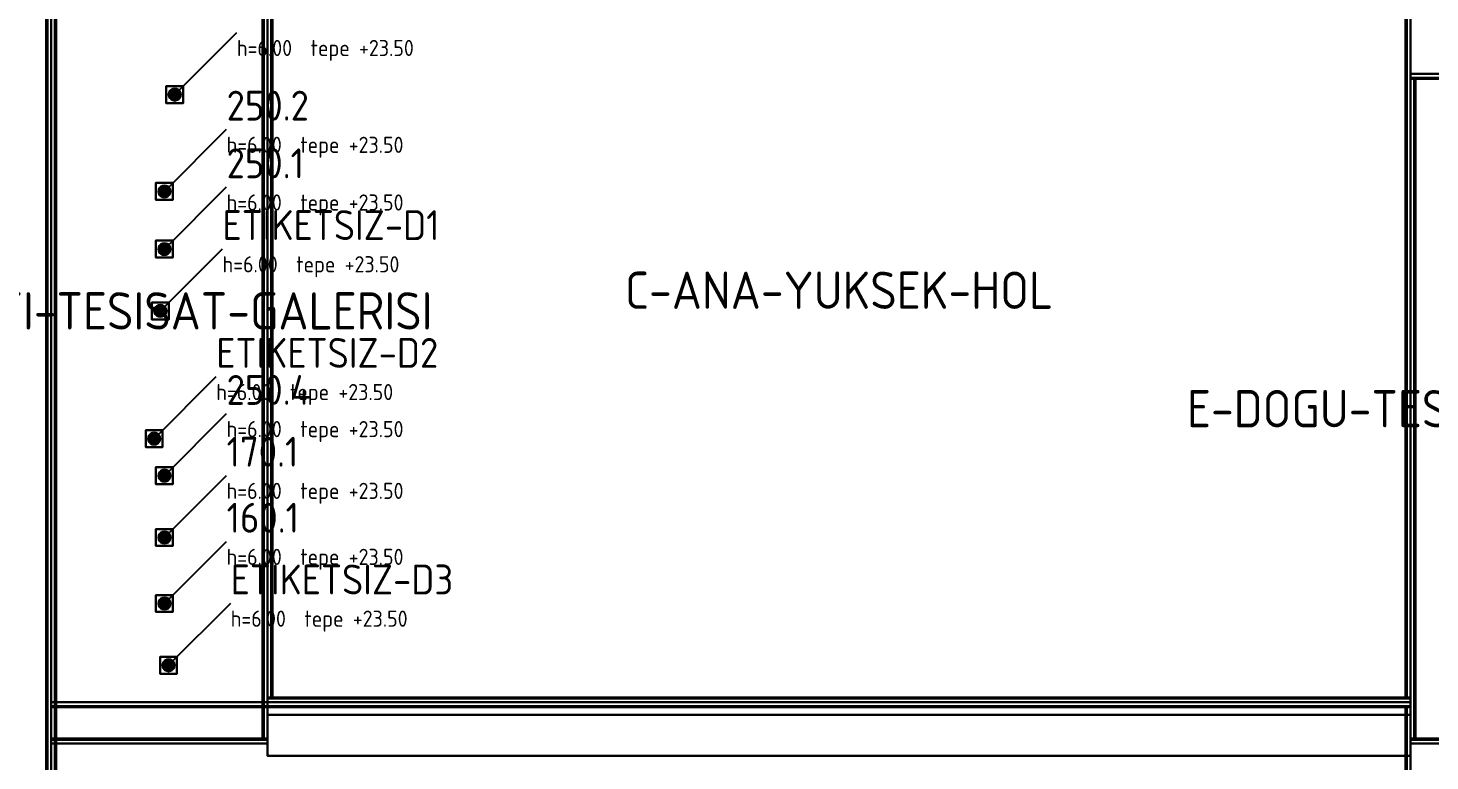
# Model space of a CAD drawing. Header units: metres. Extents: x 0 to 320, y 0 to 192.
# Drawn here: x 73.6 to 186.4, y 56.6 to 115.6 of the extents above; entities that cross this region are included whole.
import ezdxf
from ezdxf.enums import TextEntityAlignment as Align

# ---------------------------------------------------------------- set-up
doc = ezdxf.new("R2010")
doc.units = ezdxf.units.M
for name, color, linetype in [('00-SINIR', 8, 'Continuous'), ('05-CEPHE', 253, 'Continuous'), ('10-CATI-DOSEME', 254, 'Continuous'), ('11-PARAPET', 9, 'Continuous'), ('16-KOPRU-BORU-HATTI', 33, 'Continuous'), ('20-BACA-160', 6, 'Continuous'), ('20-BACA-170', 30, 'Continuous'), ('20-BACA-250', 130, 'Continuous'), ('20-BACA-ETIKETSIZ', 22, 'Continuous'), ('30-BACA-KODU', 7, 'Continuous'), ('31-KILAVUZ-CIZGI', 8, 'Continuous')]:
    doc.layers.add(name, color=color, linetype=linetype)
doc.styles.add('ANNOT', font='isocp.shx')

# ---------------------------------------------------------------- blocks, each defined once
blk = doc.blocks.new('BACA_160_D800_H6000')
at = {"layer": '20-BACA-160'}
mesh = blk.add_polyface(dxfattribs=at)
corners = [(-0.68, -0.68), (0.68, -0.68), (0.68, 0.68), (-0.68, 0.68), (-0.68, -0.68, 0.4), (0.68, -0.68, 0.4), (0.68, 0.68, 0.4), (-0.68, 0.68, 0.4), (0.4, 0, 0.4), (0.38, 0.12, 0.4), (0.38, 0.12, 5.55), (0.4, 0, 5.55), (0.32, 0.24, 0.4), (0.32, 0.24, 5.55), (0.24, 0.32, 0.4), (0.24, 0.32, 5.55), (0.12, 0.38, 0.4), (0.12, 0.38, 5.55), (0, 0.4, 0.4), (0, 0.4, 5.55), (-0.12, 0.38, 0.4), (-0.12, 0.38, 5.55), (-0.24, 0.32, 0.4), (-0.24, 0.32, 5.55), (-0.32, 0.24, 0.4), (-0.32, 0.24, 5.55), (-0.38, 0.12, 0.4), (-0.38, 0.12, 5.55), (-0.4, 0, 0.4), (-0.4, 0, 5.55), (-0.38, -0.12, 0.4), (-0.38, -0.12, 5.55), (-0.32, -0.24, 0.4), (-0.32, -0.24, 5.55), (-0.24, -0.32, 0.4), (-0.24, -0.32, 5.55), (-0.12, -0.38, 0.4), (-0.12, -0.38, 5.55), (0, -0.4, 0.4), (0, -0.4, 5.55), (0.12, -0.38, 0.4), (0.12, -0.38, 5.55), (0.24, -0.32, 0.4), (0.24, -0.32, 5.55), (0.32, -0.24, 0.4), (0.32, -0.24, 5.55), (0.38, -0.12, 0.4), (0.38, -0.12, 5.55), (0.49, 0, 3.13), (0.46, 0.15, 3.13), (0.46, 0.15, 3.27), (0.49, 0, 3.27), (0.39, 0.29, 3.13), (0.39, 0.29, 3.27), (0.29, 0.39, 3.13), (0.29, 0.39, 3.27), (0.15, 0.46, 3.13), (0.15, 0.46, 3.27), (0, 0.49, 3.13), (0, 0.49, 3.27), (-0.15, 0.46, 3.13), (-0.15, 0.46, 3.27), (-0.29, 0.39, 3.13), (-0.29, 0.39, 3.27), (-0.39, 0.29, 3.13), (-0.39, 0.29, 3.27), (-0.46, 0.15, 3.13), (-0.46, 0.15, 3.27), (-0.49, 0, 3.13), (-0.49, 0, 3.27), (-0.46, -0.15, 3.13), (-0.46, -0.15, 3.27), (-0.39, -0.29, 3.13), (-0.39, -0.29, 3.27), (-0.29, -0.39, 3.13), (-0.29, -0.39, 3.27), (-0.15, -0.46, 3.13), (-0.15, -0.46, 3.27), (0, -0.49, 3.13), (0, -0.49, 3.27), (0.15, -0.46, 3.13), (0.15, -0.46, 3.27), (0.29, -0.39, 3.13), (0.29, -0.39, 3.27), (0.39, -0.29, 3.13), (0.39, -0.29, 3.27), (0.46, -0.15, 3.13), (0.46, -0.15, 3.27), (0.33, 0.11, 5.85), (0.35, 0, 5.85), (0.28, 0.21, 5.85), (0.21, 0.28, 5.85), (0.11, 0.33, 5.85), (0, 0.35, 5.85), (-0.11, 0.33, 5.85), (-0.21, 0.28, 5.85), (-0.28, 0.21, 5.85), (-0.33, 0.11, 5.85), (-0.35, 0, 5.85), (-0.33, -0.11, 5.85), (-0.28, -0.21, 5.85), (-0.21, -0.28, 5.85), (-0.11, -0.33, 5.85), (0, -0.35, 5.85), (0.11, -0.33, 5.85), (0.21, -0.28, 5.85), (0.28, -0.21, 5.85), (0.33, -0.11, 5.85), (0.38, 0, 5.85), (0.36, 0.12, 5.85), (0.36, 0.12, 6), (0.38, 0, 6), (0.31, 0.22, 5.85), (0.31, 0.22, 6), (0.22, 0.31, 5.85), (0.22, 0.31, 6), (0.12, 0.36, 5.85), (0.12, 0.36, 6), (0, 0.38, 5.85), (0, 0.38, 6), (-0.12, 0.36, 5.85), (-0.12, 0.36, 6), (-0.22, 0.31, 5.85), (-0.22, 0.31, 6), (-0.31, 0.22, 5.85), (-0.31, 0.22, 6), (-0.36, 0.12, 5.85), (-0.36, 0.12, 6), (-0.38, 0, 5.85), (-0.38, 0, 6), (-0.36, -0.12, 5.85), (-0.36, -0.12, 6), (-0.31, -0.22, 5.85), (-0.31, -0.22, 6), (-0.22, -0.31, 5.85), (-0.22, -0.31, 6), (-0.12, -0.36, 5.85), (-0.12, -0.36, 6), (0, -0.38, 5.85), (0, -0.38, 6), (0.12, -0.36, 5.85), (0.12, -0.36, 6), (0.22, -0.31, 5.85), (0.22, -0.31, 6), (0.31, -0.22, 5.85), (0.31, -0.22, 6), (0.36, -0.12, 5.85), (0.36, -0.12, 6)]
mesh.append_faces([[corners[k] for k in face] for face in [(0, 1, 2, 3), (4, 5, 6, 7), (0, 1, 5, 4), (1, 2, 6, 5), (2, 3, 7, 6), (3, 0, 4, 7), (8, 9, 10, 11), (9, 12, 13, 10), (12, 14, 15, 13), (14, 16, 17, 15), (16, 18, 19, 17), (18, 20, 21, 19), (20, 22, 23, 21), (22, 24, 25, 23), (24, 26, 27, 25), (26, 28, 29, 27), (28, 30, 31, 29), (30, 32, 33, 31), (32, 34, 35, 33), (34, 36, 37, 35), (36, 38, 39, 37), (38, 40, 41, 39), (40, 42, 43, 41), (42, 44, 45, 43), (44, 46, 47, 45), (46, 8, 11, 47), (8, 9, 12), (11, 10, 13), (8, 12, 14), (11, 13, 15), (8, 14, 16), (11, 15, 17), (8, 16, 18), (11, 17, 19), (8, 18, 20), (11, 19, 21), (8, 20, 22), (11, 21, 23), (8, 22, 24), (11, 23, 25), (8, 24, 26), (11, 25, 27), (8, 26, 28), (11, 27, 29), (8, 28, 30), (11, 29, 31), (8, 30, 32), (11, 31, 33), (8, 32, 34), (11, 33, 35), (8, 34, 36), (11, 35, 37), (8, 36, 38), (11, 37, 39), (8, 38, 40), (11, 39, 41), (8, 40, 42), (11, 41, 43), (8, 42, 44), (11, 43, 45), (8, 44, 46), (11, 45, 47), (48, 49, 50, 51), (49, 52, 53, 50), (52, 54, 55, 53), (54, 56, 57, 55), (56, 58, 59, 57), (58, 60, 61, 59), (60, 62, 63, 61), (62, 64, 65, 63), (64, 66, 67, 65), (66, 68, 69, 67), (68, 70, 71, 69), (70, 72, 73, 71), (72, 74, 75, 73), (74, 76, 77, 75), (76, 78, 79, 77), (78, 80, 81, 79), (80, 82, 83, 81), (82, 84, 85, 83), (84, 86, 87, 85), (86, 48, 51, 87), (11, 10, 88, 89), (10, 13, 90, 88), (13, 15, 91, 90), (15, 17, 92, 91), (17, 19, 93, 92), (19, 21, 94, 93), (21, 23, 95, 94), (23, 25, 96, 95), (25, 27, 97, 96), (27, 29, 98, 97), (29, 31, 99, 98), (31, 33, 100, 99), (33, 35, 101, 100), (35, 37, 102, 101), (37, 39, 103, 102), (39, 41, 104, 103), (41, 43, 105, 104), (43, 45, 106, 105), (45, 47, 107, 106), (47, 11, 89, 107), (108, 109, 110, 111), (109, 112, 113, 110), (112, 114, 115, 113), (114, 116, 117, 115), (116, 118, 119, 117), (118, 120, 121, 119), (120, 122, 123, 121), (122, 124, 125, 123), (124, 126, 127, 125), (126, 128, 129, 127), (128, 130, 131, 129), (130, 132, 133, 131), (132, 134, 135, 133), (134, 136, 137, 135), (136, 138, 139, 137), (138, 140, 141, 139), (140, 142, 143, 141), (142, 144, 145, 143), (144, 146, 147, 145), (146, 108, 111, 147), (108, 109, 112), (111, 110, 113), (108, 112, 114), (111, 113, 115), (108, 114, 116), (111, 115, 117), (108, 116, 118), (111, 117, 119), (108, 118, 120), (111, 119, 121), (108, 120, 122), (111, 121, 123), (108, 122, 124), (111, 123, 125), (108, 124, 126), (111, 125, 127), (108, 126, 128), (111, 127, 129), (108, 128, 130), (111, 129, 131), (108, 130, 132), (111, 131, 133), (108, 132, 134), (111, 133, 135), (108, 134, 136), (111, 135, 137), (108, 136, 138), (111, 137, 139), (108, 138, 140), (111, 139, 141), (108, 140, 142), (111, 141, 143), (108, 142, 144), (111, 143, 145), (108, 144, 146), (111, 145, 147)]])
blk = doc.blocks.new('BACA_170_D800_H6000')
at = {"layer": '20-BACA-170'}
mesh = blk.add_polyface(dxfattribs=at)
corners = [(-0.68, -0.68), (0.68, -0.68), (0.68, 0.68), (-0.68, 0.68), (-0.68, -0.68, 0.4), (0.68, -0.68, 0.4), (0.68, 0.68, 0.4), (-0.68, 0.68, 0.4), (0.4, 0, 0.4), (0.38, 0.12, 0.4), (0.38, 0.12, 5.55), (0.4, 0, 5.55), (0.32, 0.24, 0.4), (0.32, 0.24, 5.55), (0.24, 0.32, 0.4), (0.24, 0.32, 5.55), (0.12, 0.38, 0.4), (0.12, 0.38, 5.55), (0, 0.4, 0.4), (0, 0.4, 5.55), (-0.12, 0.38, 0.4), (-0.12, 0.38, 5.55), (-0.24, 0.32, 0.4), (-0.24, 0.32, 5.55), (-0.32, 0.24, 0.4), (-0.32, 0.24, 5.55), (-0.38, 0.12, 0.4), (-0.38, 0.12, 5.55), (-0.4, 0, 0.4), (-0.4, 0, 5.55), (-0.38, -0.12, 0.4), (-0.38, -0.12, 5.55), (-0.32, -0.24, 0.4), (-0.32, -0.24, 5.55), (-0.24, -0.32, 0.4), (-0.24, -0.32, 5.55), (-0.12, -0.38, 0.4), (-0.12, -0.38, 5.55), (0, -0.4, 0.4), (0, -0.4, 5.55), (0.12, -0.38, 0.4), (0.12, -0.38, 5.55), (0.24, -0.32, 0.4), (0.24, -0.32, 5.55), (0.32, -0.24, 0.4), (0.32, -0.24, 5.55), (0.38, -0.12, 0.4), (0.38, -0.12, 5.55), (0.49, 0, 3.13), (0.46, 0.15, 3.13), (0.46, 0.15, 3.27), (0.49, 0, 3.27), (0.39, 0.29, 3.13), (0.39, 0.29, 3.27), (0.29, 0.39, 3.13), (0.29, 0.39, 3.27), (0.15, 0.46, 3.13), (0.15, 0.46, 3.27), (0, 0.49, 3.13), (0, 0.49, 3.27), (-0.15, 0.46, 3.13), (-0.15, 0.46, 3.27), (-0.29, 0.39, 3.13), (-0.29, 0.39, 3.27), (-0.39, 0.29, 3.13), (-0.39, 0.29, 3.27), (-0.46, 0.15, 3.13), (-0.46, 0.15, 3.27), (-0.49, 0, 3.13), (-0.49, 0, 3.27), (-0.46, -0.15, 3.13), (-0.46, -0.15, 3.27), (-0.39, -0.29, 3.13), (-0.39, -0.29, 3.27), (-0.29, -0.39, 3.13), (-0.29, -0.39, 3.27), (-0.15, -0.46, 3.13), (-0.15, -0.46, 3.27), (0, -0.49, 3.13), (0, -0.49, 3.27), (0.15, -0.46, 3.13), (0.15, -0.46, 3.27), (0.29, -0.39, 3.13), (0.29, -0.39, 3.27), (0.39, -0.29, 3.13), (0.39, -0.29, 3.27), (0.46, -0.15, 3.13), (0.46, -0.15, 3.27), (0.33, 0.11, 5.85), (0.35, 0, 5.85), (0.28, 0.21, 5.85), (0.21, 0.28, 5.85), (0.11, 0.33, 5.85), (0, 0.35, 5.85), (-0.11, 0.33, 5.85), (-0.21, 0.28, 5.85), (-0.28, 0.21, 5.85), (-0.33, 0.11, 5.85), (-0.35, 0, 5.85), (-0.33, -0.11, 5.85), (-0.28, -0.21, 5.85), (-0.21, -0.28, 5.85), (-0.11, -0.33, 5.85), (0, -0.35, 5.85), (0.11, -0.33, 5.85), (0.21, -0.28, 5.85), (0.28, -0.21, 5.85), (0.33, -0.11, 5.85), (0.38, 0, 5.85), (0.36, 0.12, 5.85), (0.36, 0.12, 6), (0.38, 0, 6), (0.31, 0.22, 5.85), (0.31, 0.22, 6), (0.22, 0.31, 5.85), (0.22, 0.31, 6), (0.12, 0.36, 5.85), (0.12, 0.36, 6), (0, 0.38, 5.85), (0, 0.38, 6), (-0.12, 0.36, 5.85), (-0.12, 0.36, 6), (-0.22, 0.31, 5.85), (-0.22, 0.31, 6), (-0.31, 0.22, 5.85), (-0.31, 0.22, 6), (-0.36, 0.12, 5.85), (-0.36, 0.12, 6), (-0.38, 0, 5.85), (-0.38, 0, 6), (-0.36, -0.12, 5.85), (-0.36, -0.12, 6), (-0.31, -0.22, 5.85), (-0.31, -0.22, 6), (-0.22, -0.31, 5.85), (-0.22, -0.31, 6), (-0.12, -0.36, 5.85), (-0.12, -0.36, 6), (0, -0.38, 5.85), (0, -0.38, 6), (0.12, -0.36, 5.85), (0.12, -0.36, 6), (0.22, -0.31, 5.85), (0.22, -0.31, 6), (0.31, -0.22, 5.85), (0.31, -0.22, 6), (0.36, -0.12, 5.85), (0.36, -0.12, 6)]
mesh.append_faces([[corners[k] for k in face] for face in [(0, 1, 2, 3), (4, 5, 6, 7), (0, 1, 5, 4), (1, 2, 6, 5), (2, 3, 7, 6), (3, 0, 4, 7), (8, 9, 10, 11), (9, 12, 13, 10), (12, 14, 15, 13), (14, 16, 17, 15), (16, 18, 19, 17), (18, 20, 21, 19), (20, 22, 23, 21), (22, 24, 25, 23), (24, 26, 27, 25), (26, 28, 29, 27), (28, 30, 31, 29), (30, 32, 33, 31), (32, 34, 35, 33), (34, 36, 37, 35), (36, 38, 39, 37), (38, 40, 41, 39), (40, 42, 43, 41), (42, 44, 45, 43), (44, 46, 47, 45), (46, 8, 11, 47), (8, 9, 12), (11, 10, 13), (8, 12, 14), (11, 13, 15), (8, 14, 16), (11, 15, 17), (8, 16, 18), (11, 17, 19), (8, 18, 20), (11, 19, 21), (8, 20, 22), (11, 21, 23), (8, 22, 24), (11, 23, 25), (8, 24, 26), (11, 25, 27), (8, 26, 28), (11, 27, 29), (8, 28, 30), (11, 29, 31), (8, 30, 32), (11, 31, 33), (8, 32, 34), (11, 33, 35), (8, 34, 36), (11, 35, 37), (8, 36, 38), (11, 37, 39), (8, 38, 40), (11, 39, 41), (8, 40, 42), (11, 41, 43), (8, 42, 44), (11, 43, 45), (8, 44, 46), (11, 45, 47), (48, 49, 50, 51), (49, 52, 53, 50), (52, 54, 55, 53), (54, 56, 57, 55), (56, 58, 59, 57), (58, 60, 61, 59), (60, 62, 63, 61), (62, 64, 65, 63), (64, 66, 67, 65), (66, 68, 69, 67), (68, 70, 71, 69), (70, 72, 73, 71), (72, 74, 75, 73), (74, 76, 77, 75), (76, 78, 79, 77), (78, 80, 81, 79), (80, 82, 83, 81), (82, 84, 85, 83), (84, 86, 87, 85), (86, 48, 51, 87), (11, 10, 88, 89), (10, 13, 90, 88), (13, 15, 91, 90), (15, 17, 92, 91), (17, 19, 93, 92), (19, 21, 94, 93), (21, 23, 95, 94), (23, 25, 96, 95), (25, 27, 97, 96), (27, 29, 98, 97), (29, 31, 99, 98), (31, 33, 100, 99), (33, 35, 101, 100), (35, 37, 102, 101), (37, 39, 103, 102), (39, 41, 104, 103), (41, 43, 105, 104), (43, 45, 106, 105), (45, 47, 107, 106), (47, 11, 89, 107), (108, 109, 110, 111), (109, 112, 113, 110), (112, 114, 115, 113), (114, 116, 117, 115), (116, 118, 119, 117), (118, 120, 121, 119), (120, 122, 123, 121), (122, 124, 125, 123), (124, 126, 127, 125), (126, 128, 129, 127), (128, 130, 131, 129), (130, 132, 133, 131), (132, 134, 135, 133), (134, 136, 137, 135), (136, 138, 139, 137), (138, 140, 141, 139), (140, 142, 143, 141), (142, 144, 145, 143), (144, 146, 147, 145), (146, 108, 111, 147), (108, 109, 112), (111, 110, 113), (108, 112, 114), (111, 113, 115), (108, 114, 116), (111, 115, 117), (108, 116, 118), (111, 117, 119), (108, 118, 120), (111, 119, 121), (108, 120, 122), (111, 121, 123), (108, 122, 124), (111, 123, 125), (108, 124, 126), (111, 125, 127), (108, 126, 128), (111, 127, 129), (108, 128, 130), (111, 129, 131), (108, 130, 132), (111, 131, 133), (108, 132, 134), (111, 133, 135), (108, 134, 136), (111, 135, 137), (108, 136, 138), (111, 137, 139), (108, 138, 140), (111, 139, 141), (108, 140, 142), (111, 141, 143), (108, 142, 144), (111, 143, 145), (108, 144, 146), (111, 145, 147)]])
blk = doc.blocks.new('BACA_250_D800_H6000')
at = {"layer": '20-BACA-250'}
mesh = blk.add_polyface(dxfattribs=at)
corners = [(-0.68, -0.68), (0.68, -0.68), (0.68, 0.68), (-0.68, 0.68), (-0.68, -0.68, 0.4), (0.68, -0.68, 0.4), (0.68, 0.68, 0.4), (-0.68, 0.68, 0.4), (0.4, 0, 0.4), (0.38, 0.12, 0.4), (0.38, 0.12, 5.55), (0.4, 0, 5.55), (0.32, 0.24, 0.4), (0.32, 0.24, 5.55), (0.24, 0.32, 0.4), (0.24, 0.32, 5.55), (0.12, 0.38, 0.4), (0.12, 0.38, 5.55), (0, 0.4, 0.4), (0, 0.4, 5.55), (-0.12, 0.38, 0.4), (-0.12, 0.38, 5.55), (-0.24, 0.32, 0.4), (-0.24, 0.32, 5.55), (-0.32, 0.24, 0.4), (-0.32, 0.24, 5.55), (-0.38, 0.12, 0.4), (-0.38, 0.12, 5.55), (-0.4, 0, 0.4), (-0.4, 0, 5.55), (-0.38, -0.12, 0.4), (-0.38, -0.12, 5.55), (-0.32, -0.24, 0.4), (-0.32, -0.24, 5.55), (-0.24, -0.32, 0.4), (-0.24, -0.32, 5.55), (-0.12, -0.38, 0.4), (-0.12, -0.38, 5.55), (0, -0.4, 0.4), (0, -0.4, 5.55), (0.12, -0.38, 0.4), (0.12, -0.38, 5.55), (0.24, -0.32, 0.4), (0.24, -0.32, 5.55), (0.32, -0.24, 0.4), (0.32, -0.24, 5.55), (0.38, -0.12, 0.4), (0.38, -0.12, 5.55), (0.49, 0, 3.13), (0.46, 0.15, 3.13), (0.46, 0.15, 3.27), (0.49, 0, 3.27), (0.39, 0.29, 3.13), (0.39, 0.29, 3.27), (0.29, 0.39, 3.13), (0.29, 0.39, 3.27), (0.15, 0.46, 3.13), (0.15, 0.46, 3.27), (0, 0.49, 3.13), (0, 0.49, 3.27), (-0.15, 0.46, 3.13), (-0.15, 0.46, 3.27), (-0.29, 0.39, 3.13), (-0.29, 0.39, 3.27), (-0.39, 0.29, 3.13), (-0.39, 0.29, 3.27), (-0.46, 0.15, 3.13), (-0.46, 0.15, 3.27), (-0.49, 0, 3.13), (-0.49, 0, 3.27), (-0.46, -0.15, 3.13), (-0.46, -0.15, 3.27), (-0.39, -0.29, 3.13), (-0.39, -0.29, 3.27), (-0.29, -0.39, 3.13), (-0.29, -0.39, 3.27), (-0.15, -0.46, 3.13), (-0.15, -0.46, 3.27), (0, -0.49, 3.13), (0, -0.49, 3.27), (0.15, -0.46, 3.13), (0.15, -0.46, 3.27), (0.29, -0.39, 3.13), (0.29, -0.39, 3.27), (0.39, -0.29, 3.13), (0.39, -0.29, 3.27), (0.46, -0.15, 3.13), (0.46, -0.15, 3.27), (0.33, 0.11, 5.85), (0.35, 0, 5.85), (0.28, 0.21, 5.85), (0.21, 0.28, 5.85), (0.11, 0.33, 5.85), (0, 0.35, 5.85), (-0.11, 0.33, 5.85), (-0.21, 0.28, 5.85), (-0.28, 0.21, 5.85), (-0.33, 0.11, 5.85), (-0.35, 0, 5.85), (-0.33, -0.11, 5.85), (-0.28, -0.21, 5.85), (-0.21, -0.28, 5.85), (-0.11, -0.33, 5.85), (0, -0.35, 5.85), (0.11, -0.33, 5.85), (0.21, -0.28, 5.85), (0.28, -0.21, 5.85), (0.33, -0.11, 5.85), (0.38, 0, 5.85), (0.36, 0.12, 5.85), (0.36, 0.12, 6), (0.38, 0, 6), (0.31, 0.22, 5.85), (0.31, 0.22, 6), (0.22, 0.31, 5.85), (0.22, 0.31, 6), (0.12, 0.36, 5.85), (0.12, 0.36, 6), (0, 0.38, 5.85), (0, 0.38, 6), (-0.12, 0.36, 5.85), (-0.12, 0.36, 6), (-0.22, 0.31, 5.85), (-0.22, 0.31, 6), (-0.31, 0.22, 5.85), (-0.31, 0.22, 6), (-0.36, 0.12, 5.85), (-0.36, 0.12, 6), (-0.38, 0, 5.85), (-0.38, 0, 6), (-0.36, -0.12, 5.85), (-0.36, -0.12, 6), (-0.31, -0.22, 5.85), (-0.31, -0.22, 6), (-0.22, -0.31, 5.85), (-0.22, -0.31, 6), (-0.12, -0.36, 5.85), (-0.12, -0.36, 6), (0, -0.38, 5.85), (0, -0.38, 6), (0.12, -0.36, 5.85), (0.12, -0.36, 6), (0.22, -0.31, 5.85), (0.22, -0.31, 6), (0.31, -0.22, 5.85), (0.31, -0.22, 6), (0.36, -0.12, 5.85), (0.36, -0.12, 6)]
mesh.append_faces([[corners[k] for k in face] for face in [(0, 1, 2, 3), (4, 5, 6, 7), (0, 1, 5, 4), (1, 2, 6, 5), (2, 3, 7, 6), (3, 0, 4, 7), (8, 9, 10, 11), (9, 12, 13, 10), (12, 14, 15, 13), (14, 16, 17, 15), (16, 18, 19, 17), (18, 20, 21, 19), (20, 22, 23, 21), (22, 24, 25, 23), (24, 26, 27, 25), (26, 28, 29, 27), (28, 30, 31, 29), (30, 32, 33, 31), (32, 34, 35, 33), (34, 36, 37, 35), (36, 38, 39, 37), (38, 40, 41, 39), (40, 42, 43, 41), (42, 44, 45, 43), (44, 46, 47, 45), (46, 8, 11, 47), (8, 9, 12), (11, 10, 13), (8, 12, 14), (11, 13, 15), (8, 14, 16), (11, 15, 17), (8, 16, 18), (11, 17, 19), (8, 18, 20), (11, 19, 21), (8, 20, 22), (11, 21, 23), (8, 22, 24), (11, 23, 25), (8, 24, 26), (11, 25, 27), (8, 26, 28), (11, 27, 29), (8, 28, 30), (11, 29, 31), (8, 30, 32), (11, 31, 33), (8, 32, 34), (11, 33, 35), (8, 34, 36), (11, 35, 37), (8, 36, 38), (11, 37, 39), (8, 38, 40), (11, 39, 41), (8, 40, 42), (11, 41, 43), (8, 42, 44), (11, 43, 45), (8, 44, 46), (11, 45, 47), (48, 49, 50, 51), (49, 52, 53, 50), (52, 54, 55, 53), (54, 56, 57, 55), (56, 58, 59, 57), (58, 60, 61, 59), (60, 62, 63, 61), (62, 64, 65, 63), (64, 66, 67, 65), (66, 68, 69, 67), (68, 70, 71, 69), (70, 72, 73, 71), (72, 74, 75, 73), (74, 76, 77, 75), (76, 78, 79, 77), (78, 80, 81, 79), (80, 82, 83, 81), (82, 84, 85, 83), (84, 86, 87, 85), (86, 48, 51, 87), (11, 10, 88, 89), (10, 13, 90, 88), (13, 15, 91, 90), (15, 17, 92, 91), (17, 19, 93, 92), (19, 21, 94, 93), (21, 23, 95, 94), (23, 25, 96, 95), (25, 27, 97, 96), (27, 29, 98, 97), (29, 31, 99, 98), (31, 33, 100, 99), (33, 35, 101, 100), (35, 37, 102, 101), (37, 39, 103, 102), (39, 41, 104, 103), (41, 43, 105, 104), (43, 45, 106, 105), (45, 47, 107, 106), (47, 11, 89, 107), (108, 109, 110, 111), (109, 112, 113, 110), (112, 114, 115, 113), (114, 116, 117, 115), (116, 118, 119, 117), (118, 120, 121, 119), (120, 122, 123, 121), (122, 124, 125, 123), (124, 126, 127, 125), (126, 128, 129, 127), (128, 130, 131, 129), (130, 132, 133, 131), (132, 134, 135, 133), (134, 136, 137, 135), (136, 138, 139, 137), (138, 140, 141, 139), (140, 142, 143, 141), (142, 144, 145, 143), (144, 146, 147, 145), (146, 108, 111, 147), (108, 109, 112), (111, 110, 113), (108, 112, 114), (111, 113, 115), (108, 114, 116), (111, 115, 117), (108, 116, 118), (111, 117, 119), (108, 118, 120), (111, 119, 121), (108, 120, 122), (111, 121, 123), (108, 122, 124), (111, 123, 125), (108, 124, 126), (111, 125, 127), (108, 126, 128), (111, 127, 129), (108, 128, 130), (111, 129, 131), (108, 130, 132), (111, 131, 133), (108, 132, 134), (111, 133, 135), (108, 134, 136), (111, 135, 137), (108, 136, 138), (111, 137, 139), (108, 138, 140), (111, 139, 141), (108, 140, 142), (111, 141, 143), (108, 142, 144), (111, 143, 145), (108, 144, 146), (111, 145, 147)]])
blk = doc.blocks.new('BACA_ETIKETSIZ_D800_H6000')
at = {"layer": '20-BACA-ETIKETSIZ'}
mesh = blk.add_polyface(dxfattribs=at)
corners = [(-0.68, -0.68), (0.68, -0.68), (0.68, 0.68), (-0.68, 0.68), (-0.68, -0.68, 0.4), (0.68, -0.68, 0.4), (0.68, 0.68, 0.4), (-0.68, 0.68, 0.4), (0.4, 0, 0.4), (0.38, 0.12, 0.4), (0.38, 0.12, 5.55), (0.4, 0, 5.55), (0.32, 0.24, 0.4), (0.32, 0.24, 5.55), (0.24, 0.32, 0.4), (0.24, 0.32, 5.55), (0.12, 0.38, 0.4), (0.12, 0.38, 5.55), (0, 0.4, 0.4), (0, 0.4, 5.55), (-0.12, 0.38, 0.4), (-0.12, 0.38, 5.55), (-0.24, 0.32, 0.4), (-0.24, 0.32, 5.55), (-0.32, 0.24, 0.4), (-0.32, 0.24, 5.55), (-0.38, 0.12, 0.4), (-0.38, 0.12, 5.55), (-0.4, 0, 0.4), (-0.4, 0, 5.55), (-0.38, -0.12, 0.4), (-0.38, -0.12, 5.55), (-0.32, -0.24, 0.4), (-0.32, -0.24, 5.55), (-0.24, -0.32, 0.4), (-0.24, -0.32, 5.55), (-0.12, -0.38, 0.4), (-0.12, -0.38, 5.55), (0, -0.4, 0.4), (0, -0.4, 5.55), (0.12, -0.38, 0.4), (0.12, -0.38, 5.55), (0.24, -0.32, 0.4), (0.24, -0.32, 5.55), (0.32, -0.24, 0.4), (0.32, -0.24, 5.55), (0.38, -0.12, 0.4), (0.38, -0.12, 5.55), (0.49, 0, 3.13), (0.46, 0.15, 3.13), (0.46, 0.15, 3.27), (0.49, 0, 3.27), (0.39, 0.29, 3.13), (0.39, 0.29, 3.27), (0.29, 0.39, 3.13), (0.29, 0.39, 3.27), (0.15, 0.46, 3.13), (0.15, 0.46, 3.27), (0, 0.49, 3.13), (0, 0.49, 3.27), (-0.15, 0.46, 3.13), (-0.15, 0.46, 3.27), (-0.29, 0.39, 3.13), (-0.29, 0.39, 3.27), (-0.39, 0.29, 3.13), (-0.39, 0.29, 3.27), (-0.46, 0.15, 3.13), (-0.46, 0.15, 3.27), (-0.49, 0, 3.13), (-0.49, 0, 3.27), (-0.46, -0.15, 3.13), (-0.46, -0.15, 3.27), (-0.39, -0.29, 3.13), (-0.39, -0.29, 3.27), (-0.29, -0.39, 3.13), (-0.29, -0.39, 3.27), (-0.15, -0.46, 3.13), (-0.15, -0.46, 3.27), (0, -0.49, 3.13), (0, -0.49, 3.27), (0.15, -0.46, 3.13), (0.15, -0.46, 3.27), (0.29, -0.39, 3.13), (0.29, -0.39, 3.27), (0.39, -0.29, 3.13), (0.39, -0.29, 3.27), (0.46, -0.15, 3.13), (0.46, -0.15, 3.27), (0.33, 0.11, 5.85), (0.35, 0, 5.85), (0.28, 0.21, 5.85), (0.21, 0.28, 5.85), (0.11, 0.33, 5.85), (0, 0.35, 5.85), (-0.11, 0.33, 5.85), (-0.21, 0.28, 5.85), (-0.28, 0.21, 5.85), (-0.33, 0.11, 5.85), (-0.35, 0, 5.85), (-0.33, -0.11, 5.85), (-0.28, -0.21, 5.85), (-0.21, -0.28, 5.85), (-0.11, -0.33, 5.85), (0, -0.35, 5.85), (0.11, -0.33, 5.85), (0.21, -0.28, 5.85), (0.28, -0.21, 5.85), (0.33, -0.11, 5.85), (0.38, 0, 5.85), (0.36, 0.12, 5.85), (0.36, 0.12, 6), (0.38, 0, 6), (0.31, 0.22, 5.85), (0.31, 0.22, 6), (0.22, 0.31, 5.85), (0.22, 0.31, 6), (0.12, 0.36, 5.85), (0.12, 0.36, 6), (0, 0.38, 5.85), (0, 0.38, 6), (-0.12, 0.36, 5.85), (-0.12, 0.36, 6), (-0.22, 0.31, 5.85), (-0.22, 0.31, 6), (-0.31, 0.22, 5.85), (-0.31, 0.22, 6), (-0.36, 0.12, 5.85), (-0.36, 0.12, 6), (-0.38, 0, 5.85), (-0.38, 0, 6), (-0.36, -0.12, 5.85), (-0.36, -0.12, 6), (-0.31, -0.22, 5.85), (-0.31, -0.22, 6), (-0.22, -0.31, 5.85), (-0.22, -0.31, 6), (-0.12, -0.36, 5.85), (-0.12, -0.36, 6), (0, -0.38, 5.85), (0, -0.38, 6), (0.12, -0.36, 5.85), (0.12, -0.36, 6), (0.22, -0.31, 5.85), (0.22, -0.31, 6), (0.31, -0.22, 5.85), (0.31, -0.22, 6), (0.36, -0.12, 5.85), (0.36, -0.12, 6)]
mesh.append_faces([[corners[k] for k in face] for face in [(0, 1, 2, 3), (4, 5, 6, 7), (0, 1, 5, 4), (1, 2, 6, 5), (2, 3, 7, 6), (3, 0, 4, 7), (8, 9, 10, 11), (9, 12, 13, 10), (12, 14, 15, 13), (14, 16, 17, 15), (16, 18, 19, 17), (18, 20, 21, 19), (20, 22, 23, 21), (22, 24, 25, 23), (24, 26, 27, 25), (26, 28, 29, 27), (28, 30, 31, 29), (30, 32, 33, 31), (32, 34, 35, 33), (34, 36, 37, 35), (36, 38, 39, 37), (38, 40, 41, 39), (40, 42, 43, 41), (42, 44, 45, 43), (44, 46, 47, 45), (46, 8, 11, 47), (8, 9, 12), (11, 10, 13), (8, 12, 14), (11, 13, 15), (8, 14, 16), (11, 15, 17), (8, 16, 18), (11, 17, 19), (8, 18, 20), (11, 19, 21), (8, 20, 22), (11, 21, 23), (8, 22, 24), (11, 23, 25), (8, 24, 26), (11, 25, 27), (8, 26, 28), (11, 27, 29), (8, 28, 30), (11, 29, 31), (8, 30, 32), (11, 31, 33), (8, 32, 34), (11, 33, 35), (8, 34, 36), (11, 35, 37), (8, 36, 38), (11, 37, 39), (8, 38, 40), (11, 39, 41), (8, 40, 42), (11, 41, 43), (8, 42, 44), (11, 43, 45), (8, 44, 46), (11, 45, 47), (48, 49, 50, 51), (49, 52, 53, 50), (52, 54, 55, 53), (54, 56, 57, 55), (56, 58, 59, 57), (58, 60, 61, 59), (60, 62, 63, 61), (62, 64, 65, 63), (64, 66, 67, 65), (66, 68, 69, 67), (68, 70, 71, 69), (70, 72, 73, 71), (72, 74, 75, 73), (74, 76, 77, 75), (76, 78, 79, 77), (78, 80, 81, 79), (80, 82, 83, 81), (82, 84, 85, 83), (84, 86, 87, 85), (86, 48, 51, 87), (11, 10, 88, 89), (10, 13, 90, 88), (13, 15, 91, 90), (15, 17, 92, 91), (17, 19, 93, 92), (19, 21, 94, 93), (21, 23, 95, 94), (23, 25, 96, 95), (25, 27, 97, 96), (27, 29, 98, 97), (29, 31, 99, 98), (31, 33, 100, 99), (33, 35, 101, 100), (35, 37, 102, 101), (37, 39, 103, 102), (39, 41, 104, 103), (41, 43, 105, 104), (43, 45, 106, 105), (45, 47, 107, 106), (47, 11, 89, 107), (108, 109, 110, 111), (109, 112, 113, 110), (112, 114, 115, 113), (114, 116, 117, 115), (116, 118, 119, 117), (118, 120, 121, 119), (120, 122, 123, 121), (122, 124, 125, 123), (124, 126, 127, 125), (126, 128, 129, 127), (128, 130, 131, 129), (130, 132, 133, 131), (132, 134, 135, 133), (134, 136, 137, 135), (136, 138, 139, 137), (138, 140, 141, 139), (140, 142, 143, 141), (142, 144, 145, 143), (144, 146, 147, 145), (146, 108, 111, 147), (108, 109, 112), (111, 110, 113), (108, 112, 114), (111, 113, 115), (108, 114, 116), (111, 115, 117), (108, 116, 118), (111, 117, 119), (108, 118, 120), (111, 119, 121), (108, 120, 122), (111, 121, 123), (108, 122, 124), (111, 123, 125), (108, 124, 126), (111, 125, 127), (108, 126, 128), (111, 127, 129), (108, 128, 130), (111, 129, 131), (108, 130, 132), (111, 131, 133), (108, 132, 134), (111, 133, 135), (108, 134, 136), (111, 135, 137), (108, 136, 138), (111, 137, 139), (108, 138, 140), (111, 139, 141), (108, 140, 142), (111, 141, 143), (108, 142, 144), (111, 143, 145), (108, 144, 146), (111, 145, 147)]])

msp = doc.modelspace()

# ---------------------------------------------------------------- linework, layer by layer
at = {"layer": '00-SINIR'}
for points in [[(0, 48.07), (75.42, 48.07), (75.42, 127.63), (0, 127.63)], [(75.42, 58.01), (92.82, 58.01), (92.82, 127.63), (75.42, 127.63)], [(92.82, 61.33), (184.81, 61.33), (184.81, 127.63), (92.82, 127.63)], [(184.81, 58.01), (193.93, 58.01), (193.93, 111.88), (184.81, 111.88)], [(75.42, 48.07), (184.81, 48.07), (184.81, 61.33), (75.42, 61.33)]]:
    msp.add_lwpolyline(points, close=True, dxfattribs=at)
at = {"layer": '16-KOPRU-BORU-HATTI'}
for p, q in [((92.82, 57.02, 17.2), (98.95, 57.02, 19.6)), ((98.95, 57.02, 17.2), (105.09, 57.02, 19.6)), ((105.09, 57.02, 17.2), (111.22, 57.02, 19.6)), ((111.22, 57.02, 17.2), (117.35, 57.02, 19.6)), ((117.35, 57.02, 17.2), (123.48, 57.02, 19.6)), ((123.48, 57.02, 17.2), (129.62, 57.02, 19.6)), ((129.62, 57.02, 17.2), (135.75, 57.02, 19.6)), ((135.75, 57.02, 17.2), (141.88, 57.02, 19.6)), ((141.88, 57.02, 17.2), (148.01, 57.02, 19.6)), ((148.01, 57.02, 17.2), (154.15, 57.02, 19.6)), ((154.15, 57.02, 17.2), (160.28, 57.02, 19.6)), ((160.28, 57.02, 17.2), (166.41, 57.02, 19.6)), ((166.41, 57.02, 17.2), (172.55, 57.02, 19.6)), ((172.55, 57.02, 17.2), (178.68, 57.02, 19.6)), ((178.68, 57.02, 17.2), (184.81, 57.02, 19.6))]:
    msp.add_line(p, q, dxfattribs=at)
at = {"layer": '31-KILAVUZ-CIZGI'}
for points in [[(85.36, 110.22, 23.5), (85.36, 110.22, 26), (90.36, 115.22, 26)], [(84.53, 102.43, 23.5), (84.53, 102.43, 26), (89.53, 107.43, 26)], [(84.53, 97.79, 23.5), (84.53, 97.79, 26), (89.53, 102.79, 26)], [(84.2, 92.82, 23.5), (84.2, 92.82, 26), (89.2, 97.82, 26)], [(83.7, 82.54, 23.5), (83.7, 82.54, 26), (88.7, 87.54, 26)], [(84.53, 79.56, 23.5), (84.53, 79.56, 26), (89.53, 84.56, 26)], [(84.53, 74.59, 23.5), (84.53, 74.59, 26), (89.53, 79.59, 26)], [(84.53, 69.28, 23.5), (84.53, 69.28, 26), (89.53, 74.28, 26)], [(84.86, 64.31, 23.5), (84.86, 64.31, 26), (89.86, 69.31, 26)]]:
    msp.add_polyline3d(points, dxfattribs=at)

# ---------------------------------------------------------------- block references
at = {"layer": '20-BACA-160'}
msp.add_blockref('BACA_160_D800_H6000', (84.53, 69.28, 17.5), dxfattribs=at)
at = {"layer": '20-BACA-170'}
msp.add_blockref('BACA_170_D800_H6000', (84.53, 74.59, 17.5), dxfattribs=at)
at = {"layer": '20-BACA-250'}
for p in [(85.36, 110.22, 17.5), (84.53, 102.43, 17.5), (84.53, 97.79, 17.5), (84.53, 79.56, 17.5)]:
    msp.add_blockref('BACA_250_D800_H6000', p, dxfattribs=at)
at = {"layer": '20-BACA-ETIKETSIZ'}
for p in [(84.2, 92.82, 17.5), (83.7, 82.54, 17.5), (84.86, 64.31, 17.5)]:
    msp.add_blockref('BACA_ETIKETSIZ_D800_H6000', p, dxfattribs=at)

# ---------------------------------------------------------------- texts
at = {"layer": '30-BACA-KODU', "color": 8, "style": 'ANNOT'}
for p in [(90.36, 113.32, 26), (89.53, 105.53, 26), (89.53, 100.89, 26), (89.2, 95.92, 26), (88.7, 85.64, 26), (89.53, 82.66, 26), (89.53, 77.69, 26), (89.53, 72.38, 26), (89.86, 67.41, 26)]:
    msp.add_text('h=6.00  tepe +23.50', height=1.3, dxfattribs=at).set_placement(p)
at = {"layer": '30-BACA-KODU', "color": 130, "style": 'ANNOT'}
for s, p in [('250.2', (89.53, 108.13, 26)), ('250.1', (89.53, 103.49, 26)), ('250.4', (89.53, 85.26, 26))]:
    msp.add_text(s, height=2.4, dxfattribs=at).set_placement(p)
at = {"layer": '30-BACA-KODU', "color": 22, "style": 'ANNOT'}
for s, p in [('ETIKETSIZ-D1', (89.2, 98.52, 26)), ('ETIKETSIZ-D2', (88.7, 88.24, 26)), ('ETIKETSIZ-D3', (89.86, 70.01, 26))]:
    msp.add_text(s, height=2.4, dxfattribs=at).set_placement(p)
at = {"layer": '30-BACA-KODU', "color": 8, "style": 'ANNOT'}
for s, p in [('C-ANA-YUKSEK-HOL', (138.82, 94.48, 16.7)), ('D-BATI-TESISAT-GALERISI', (84.12, 92.82, 17.7)), ('E-DOGU-TESISAT-GALERISI', (189.37, 84.95, 17.7))]:
    msp.add_text(s, height=3, dxfattribs=at).set_placement(p, align=Align.MIDDLE_CENTER)
at = {"layer": '30-BACA-KODU', "color": 30, "style": 'ANNOT'}
msp.add_text('170.1', height=2.4, dxfattribs=at).set_placement((89.53, 80.29, 26))
at = {"layer": '30-BACA-KODU', "color": 6, "style": 'ANNOT'}
msp.add_text('160.1', height=2.4, dxfattribs=at).set_placement((89.53, 74.98, 26))

# ---------------------------------------------------------------- meshes
at = {"layer": '05-CEPHE'}
mesh = msp.add_polyface(dxfattribs=at)
corners = [(0, 48.07), (75.42, 48.07), (75.42, 48.47), (0, 48.47), (0, 48.07, 11.6), (75.42, 48.07, 11.6), (75.42, 48.47, 11.6), (0, 48.47, 11.6), (0, 127.23), (75.42, 127.23), (75.42, 127.63), (0, 127.63), (0, 127.23, 11.6), (75.42, 127.23, 11.6), (75.42, 127.63, 11.6), (0, 127.63, 11.6), (0.4, 48.47), (0.4, 127.23), (0.4, 48.47, 11.6), (0.4, 127.23, 11.6), (75.02, 48.47), (75.02, 127.23), (75.02, 48.47, 11.6), (75.02, 127.23, 11.6)]
mesh.append_faces([[corners[k] for k in face] for face in [(0, 1, 2, 3), (4, 5, 6, 7), (0, 1, 5, 4), (1, 2, 6, 5), (2, 3, 7, 6), (3, 0, 4, 7), (8, 9, 10, 11), (12, 13, 14, 15), (8, 9, 13, 12), (9, 10, 14, 13), (10, 11, 15, 14), (11, 8, 12, 15), (3, 16, 17, 8), (7, 18, 19, 12), (3, 16, 18, 7), (16, 17, 19, 18), (17, 8, 12, 19), (8, 3, 7, 12), (20, 2, 9, 21), (22, 6, 13, 23), (20, 2, 6, 22), (2, 9, 13, 6), (9, 21, 23, 13), (21, 20, 22, 23)]])
mesh = msp.add_polyface(dxfattribs=at)
corners = [(75.42, 58.01), (92.82, 58.01), (92.82, 58.41), (75.42, 58.41), (75.42, 58.01, 17.1), (92.82, 58.01, 17.1), (92.82, 58.41, 17.1), (75.42, 58.41, 17.1), (75.42, 127.23), (92.82, 127.23), (92.82, 127.63), (75.42, 127.63), (75.42, 127.23, 17.1), (92.82, 127.23, 17.1), (92.82, 127.63, 17.1), (75.42, 127.63, 17.1), (75.82, 58.41), (75.82, 127.23), (75.82, 58.41, 17.1), (75.82, 127.23, 17.1), (92.42, 58.41), (92.42, 127.23), (92.42, 58.41, 17.1), (92.42, 127.23, 17.1)]
mesh.append_faces([[corners[k] for k in face] for face in [(0, 1, 2, 3), (4, 5, 6, 7), (0, 1, 5, 4), (1, 2, 6, 5), (2, 3, 7, 6), (3, 0, 4, 7), (8, 9, 10, 11), (12, 13, 14, 15), (8, 9, 13, 12), (9, 10, 14, 13), (10, 11, 15, 14), (11, 8, 12, 15), (3, 16, 17, 8), (7, 18, 19, 12), (3, 16, 18, 7), (16, 17, 19, 18), (17, 8, 12, 19), (8, 3, 7, 12), (20, 2, 9, 21), (22, 6, 13, 23), (20, 2, 6, 22), (2, 9, 13, 6), (9, 21, 23, 13), (21, 20, 22, 23)]])
mesh = msp.add_polyface(dxfattribs=at)
corners = [(92.82, 61.33), (184.81, 61.33), (184.81, 61.73), (92.82, 61.73), (92.82, 61.33, 16), (184.81, 61.33, 16), (184.81, 61.73, 16), (92.82, 61.73, 16), (92.82, 127.23), (184.81, 127.23), (184.81, 127.63), (92.82, 127.63), (92.82, 127.23, 16), (184.81, 127.23, 16), (184.81, 127.63, 16), (92.82, 127.63, 16), (93.22, 61.73), (93.22, 127.23), (93.22, 61.73, 16), (93.22, 127.23, 16), (184.41, 61.73), (184.41, 127.23), (184.41, 61.73, 16), (184.41, 127.23, 16)]
mesh.append_faces([[corners[k] for k in face] for face in [(0, 1, 2, 3), (4, 5, 6, 7), (0, 1, 5, 4), (1, 2, 6, 5), (2, 3, 7, 6), (3, 0, 4, 7), (8, 9, 10, 11), (12, 13, 14, 15), (8, 9, 13, 12), (9, 10, 14, 13), (10, 11, 15, 14), (11, 8, 12, 15), (3, 16, 17, 8), (7, 18, 19, 12), (3, 16, 18, 7), (16, 17, 19, 18), (17, 8, 12, 19), (8, 3, 7, 12), (20, 2, 9, 21), (22, 6, 13, 23), (20, 2, 6, 22), (2, 9, 13, 6), (9, 21, 23, 13), (21, 20, 22, 23)]])
mesh = msp.add_polyface(dxfattribs=at)
corners = [(184.81, 58.01), (193.93, 58.01), (193.93, 58.41), (184.81, 58.41), (184.81, 58.01, 17.1), (193.93, 58.01, 17.1), (193.93, 58.41, 17.1), (184.81, 58.41, 17.1), (184.81, 111.48), (193.93, 111.48), (193.93, 111.88), (184.81, 111.88), (184.81, 111.48, 17.1), (193.93, 111.48, 17.1), (193.93, 111.88, 17.1), (184.81, 111.88, 17.1), (185.21, 58.41), (185.21, 111.48), (185.21, 58.41, 17.1), (185.21, 111.48, 17.1), (193.53, 58.41), (193.53, 111.48), (193.53, 58.41, 17.1), (193.53, 111.48, 17.1)]
mesh.append_faces([[corners[k] for k in face] for face in [(0, 1, 2, 3), (4, 5, 6, 7), (0, 1, 5, 4), (1, 2, 6, 5), (2, 3, 7, 6), (3, 0, 4, 7), (8, 9, 10, 11), (12, 13, 14, 15), (8, 9, 13, 12), (9, 10, 14, 13), (10, 11, 15, 14), (11, 8, 12, 15), (3, 16, 17, 8), (7, 18, 19, 12), (3, 16, 18, 7), (16, 17, 19, 18), (17, 8, 12, 19), (8, 3, 7, 12), (20, 2, 9, 21), (22, 6, 13, 23), (20, 2, 6, 22), (2, 9, 13, 6), (9, 21, 23, 13), (21, 20, 22, 23)]])
mesh = msp.add_polyface(dxfattribs=at)
corners = [(75.42, 48.07), (184.81, 48.07), (184.81, 48.47), (75.42, 48.47), (75.42, 48.07, 14.6), (184.81, 48.07, 14.6), (184.81, 48.47, 14.6), (75.42, 48.47, 14.6), (75.42, 60.93), (184.81, 60.93), (184.81, 61.33), (75.42, 61.33), (75.42, 60.93, 14.6), (184.81, 60.93, 14.6), (184.81, 61.33, 14.6), (75.42, 61.33, 14.6), (75.82, 48.47), (75.82, 60.93), (75.82, 48.47, 14.6), (75.82, 60.93, 14.6), (184.41, 48.47), (184.41, 60.93), (184.41, 48.47, 14.6), (184.41, 60.93, 14.6)]
mesh.append_faces([[corners[k] for k in face] for face in [(0, 1, 2, 3), (4, 5, 6, 7), (0, 1, 5, 4), (1, 2, 6, 5), (2, 3, 7, 6), (3, 0, 4, 7), (8, 9, 10, 11), (12, 13, 14, 15), (8, 9, 13, 12), (9, 10, 14, 13), (10, 11, 15, 14), (11, 8, 12, 15), (3, 16, 17, 8), (7, 18, 19, 12), (3, 16, 18, 7), (16, 17, 19, 18), (17, 8, 12, 19), (8, 3, 7, 12), (20, 2, 9, 21), (22, 6, 13, 23), (20, 2, 6, 22), (2, 9, 13, 6), (9, 21, 23, 13), (21, 20, 22, 23)]])
at = {"layer": '10-CATI-DOSEME'}
mesh = msp.add_polyface(dxfattribs=at)
corners = [(0, 48.07, 11.6), (75.42, 48.07, 11.6), (75.42, 127.63, 11.6), (0, 127.63, 11.6), (0, 48.07, 12), (75.42, 48.07, 12), (75.42, 127.63, 12), (0, 127.63, 12)]
mesh.append_faces([[corners[k] for k in face] for face in [(0, 1, 2, 3), (4, 5, 6, 7), (0, 1, 5, 4), (1, 2, 6, 5), (2, 3, 7, 6), (3, 0, 4, 7)]])
mesh = msp.add_polyface(dxfattribs=at)
corners = [(75.42, 58.01, 17.1), (92.82, 58.01, 17.1), (92.82, 127.63, 17.1), (75.42, 127.63, 17.1), (75.42, 58.01, 17.5), (92.82, 58.01, 17.5), (92.82, 127.63, 17.5), (75.42, 127.63, 17.5)]
mesh.append_faces([[corners[k] for k in face] for face in [(0, 1, 2, 3), (4, 5, 6, 7), (0, 1, 5, 4), (1, 2, 6, 5), (2, 3, 7, 6), (3, 0, 4, 7)]])
mesh = msp.add_polyface(dxfattribs=at)
corners = [(92.82, 61.33, 16), (184.81, 61.33, 16), (184.81, 127.63, 16), (92.82, 127.63, 16), (92.82, 61.33, 16.5), (184.81, 61.33, 16.5), (184.81, 127.63, 16.5), (92.82, 127.63, 16.5)]
mesh.append_faces([[corners[k] for k in face] for face in [(0, 1, 2, 3), (4, 5, 6, 7), (0, 1, 5, 4), (1, 2, 6, 5), (2, 3, 7, 6), (3, 0, 4, 7)]])
mesh = msp.add_polyface(dxfattribs=at)
corners = [(184.81, 58.01, 17.1), (193.93, 58.01, 17.1), (193.93, 111.88, 17.1), (184.81, 111.88, 17.1), (184.81, 58.01, 17.5), (193.93, 58.01, 17.5), (193.93, 111.88, 17.5), (184.81, 111.88, 17.5)]
mesh.append_faces([[corners[k] for k in face] for face in [(0, 1, 2, 3), (4, 5, 6, 7), (0, 1, 5, 4), (1, 2, 6, 5), (2, 3, 7, 6), (3, 0, 4, 7)]])
mesh = msp.add_polyface(dxfattribs=at)
corners = [(75.42, 48.07, 14.6), (184.81, 48.07, 14.6), (184.81, 61.33, 14.6), (75.42, 61.33, 14.6), (75.42, 48.07, 15), (184.81, 48.07, 15), (184.81, 61.33, 15), (75.42, 61.33, 15)]
mesh.append_faces([[corners[k] for k in face] for face in [(0, 1, 2, 3), (4, 5, 6, 7), (0, 1, 5, 4), (1, 2, 6, 5), (2, 3, 7, 6), (3, 0, 4, 7)]])
at = {"layer": '11-PARAPET'}
mesh = msp.add_polyface(dxfattribs=at)
corners = [(0, 48.07, 12), (75.42, 48.07, 12), (75.42, 48.37, 12), (0, 48.37, 12), (0, 48.07, 13), (75.42, 48.07, 13), (75.42, 48.37, 13), (0, 48.37, 13), (0, 127.33, 12), (75.42, 127.33, 12), (75.42, 127.63, 12), (0, 127.63, 12), (0, 127.33, 13), (75.42, 127.33, 13), (75.42, 127.63, 13), (0, 127.63, 13), (0.3, 48.37, 12), (0.3, 127.33, 12), (0.3, 48.37, 13), (0.3, 127.33, 13), (75.12, 48.37, 12), (75.12, 127.33, 12), (75.12, 48.37, 13), (75.12, 127.33, 13)]
mesh.append_faces([[corners[k] for k in face] for face in [(0, 1, 2, 3), (4, 5, 6, 7), (0, 1, 5, 4), (1, 2, 6, 5), (2, 3, 7, 6), (3, 0, 4, 7), (8, 9, 10, 11), (12, 13, 14, 15), (8, 9, 13, 12), (9, 10, 14, 13), (10, 11, 15, 14), (11, 8, 12, 15), (3, 16, 17, 8), (7, 18, 19, 12), (3, 16, 18, 7), (16, 17, 19, 18), (17, 8, 12, 19), (8, 3, 7, 12), (20, 2, 9, 21), (22, 6, 13, 23), (20, 2, 6, 22), (2, 9, 13, 6), (9, 21, 23, 13), (21, 20, 22, 23)]])
mesh = msp.add_polyface(dxfattribs=at)
corners = [(75.42, 58.01, 17.5), (92.82, 58.01, 17.5), (92.82, 58.31, 17.5), (75.42, 58.31, 17.5), (75.42, 58.01, 18.6), (92.82, 58.01, 18.6), (92.82, 58.31, 18.6), (75.42, 58.31, 18.6), (75.42, 127.33, 17.5), (92.82, 127.33, 17.5), (92.82, 127.63, 17.5), (75.42, 127.63, 17.5), (75.42, 127.33, 18.6), (92.82, 127.33, 18.6), (92.82, 127.63, 18.6), (75.42, 127.63, 18.6), (75.72, 58.31, 17.5), (75.72, 127.33, 17.5), (75.72, 58.31, 18.6), (75.72, 127.33, 18.6), (92.52, 58.31, 17.5), (92.52, 127.33, 17.5), (92.52, 58.31, 18.6), (92.52, 127.33, 18.6)]
mesh.append_faces([[corners[k] for k in face] for face in [(0, 1, 2, 3), (4, 5, 6, 7), (0, 1, 5, 4), (1, 2, 6, 5), (2, 3, 7, 6), (3, 0, 4, 7), (8, 9, 10, 11), (12, 13, 14, 15), (8, 9, 13, 12), (9, 10, 14, 13), (10, 11, 15, 14), (11, 8, 12, 15), (3, 16, 17, 8), (7, 18, 19, 12), (3, 16, 18, 7), (16, 17, 19, 18), (17, 8, 12, 19), (8, 3, 7, 12), (20, 2, 9, 21), (22, 6, 13, 23), (20, 2, 6, 22), (2, 9, 13, 6), (9, 21, 23, 13), (21, 20, 22, 23)]])
mesh = msp.add_polyface(dxfattribs=at)
corners = [(92.82, 61.33, 16.5), (184.81, 61.33, 16.5), (184.81, 61.63, 16.5), (92.82, 61.63, 16.5), (92.82, 61.33, 17.7), (184.81, 61.33, 17.7), (184.81, 61.63, 17.7), (92.82, 61.63, 17.7), (92.82, 127.33, 16.5), (184.81, 127.33, 16.5), (184.81, 127.63, 16.5), (92.82, 127.63, 16.5), (92.82, 127.33, 17.7), (184.81, 127.33, 17.7), (184.81, 127.63, 17.7), (92.82, 127.63, 17.7), (93.12, 61.63, 16.5), (93.12, 127.33, 16.5), (93.12, 61.63, 17.7), (93.12, 127.33, 17.7), (184.51, 61.63, 16.5), (184.51, 127.33, 16.5), (184.51, 61.63, 17.7), (184.51, 127.33, 17.7)]
mesh.append_faces([[corners[k] for k in face] for face in [(0, 1, 2, 3), (4, 5, 6, 7), (0, 1, 5, 4), (1, 2, 6, 5), (2, 3, 7, 6), (3, 0, 4, 7), (8, 9, 10, 11), (12, 13, 14, 15), (8, 9, 13, 12), (9, 10, 14, 13), (10, 11, 15, 14), (11, 8, 12, 15), (3, 16, 17, 8), (7, 18, 19, 12), (3, 16, 18, 7), (16, 17, 19, 18), (17, 8, 12, 19), (8, 3, 7, 12), (20, 2, 9, 21), (22, 6, 13, 23), (20, 2, 6, 22), (2, 9, 13, 6), (9, 21, 23, 13), (21, 20, 22, 23)]])
mesh = msp.add_polyface(dxfattribs=at)
corners = [(184.81, 58.01, 17.5), (193.93, 58.01, 17.5), (193.93, 58.31, 17.5), (184.81, 58.31, 17.5), (184.81, 58.01, 18.6), (193.93, 58.01, 18.6), (193.93, 58.31, 18.6), (184.81, 58.31, 18.6), (184.81, 111.58, 17.5), (193.93, 111.58, 17.5), (193.93, 111.88, 17.5), (184.81, 111.88, 17.5), (184.81, 111.58, 18.6), (193.93, 111.58, 18.6), (193.93, 111.88, 18.6), (184.81, 111.88, 18.6), (185.11, 58.31, 17.5), (185.11, 111.58, 17.5), (185.11, 58.31, 18.6), (185.11, 111.58, 18.6), (193.63, 58.31, 17.5), (193.63, 111.58, 17.5), (193.63, 58.31, 18.6), (193.63, 111.58, 18.6)]
mesh.append_faces([[corners[k] for k in face] for face in [(0, 1, 2, 3), (4, 5, 6, 7), (0, 1, 5, 4), (1, 2, 6, 5), (2, 3, 7, 6), (3, 0, 4, 7), (8, 9, 10, 11), (12, 13, 14, 15), (8, 9, 13, 12), (9, 10, 14, 13), (10, 11, 15, 14), (11, 8, 12, 15), (3, 16, 17, 8), (7, 18, 19, 12), (3, 16, 18, 7), (16, 17, 19, 18), (17, 8, 12, 19), (8, 3, 7, 12), (20, 2, 9, 21), (22, 6, 13, 23), (20, 2, 6, 22), (2, 9, 13, 6), (9, 21, 23, 13), (21, 20, 22, 23)]])
mesh = msp.add_polyface(dxfattribs=at)
corners = [(75.42, 48.07, 15), (184.81, 48.07, 15), (184.81, 48.37, 15), (75.42, 48.37, 15), (75.42, 48.07, 16), (184.81, 48.07, 16), (184.81, 48.37, 16), (75.42, 48.37, 16), (75.42, 61.03, 15), (184.81, 61.03, 15), (184.81, 61.33, 15), (75.42, 61.33, 15), (75.42, 61.03, 16), (184.81, 61.03, 16), (184.81, 61.33, 16), (75.42, 61.33, 16), (75.72, 48.37, 15), (75.72, 61.03, 15), (75.72, 48.37, 16), (75.72, 61.03, 16), (184.51, 48.37, 15), (184.51, 61.03, 15), (184.51, 48.37, 16), (184.51, 61.03, 16)]
mesh.append_faces([[corners[k] for k in face] for face in [(0, 1, 2, 3), (4, 5, 6, 7), (0, 1, 5, 4), (1, 2, 6, 5), (2, 3, 7, 6), (3, 0, 4, 7), (8, 9, 10, 11), (12, 13, 14, 15), (8, 9, 13, 12), (9, 10, 14, 13), (10, 11, 15, 14), (11, 8, 12, 15), (3, 16, 17, 8), (7, 18, 19, 12), (3, 16, 18, 7), (16, 17, 19, 18), (17, 8, 12, 19), (8, 3, 7, 12), (20, 2, 9, 21), (22, 6, 13, 23), (20, 2, 6, 22), (2, 9, 13, 6), (9, 21, 23, 13), (21, 20, 22, 23)]])
at = {"layer": '16-KOPRU-BORU-HATTI'}
mesh = msp.add_polyface(dxfattribs=at)
corners = [(92.82, 57.02, 17.2), (184.81, 57.02, 17.2), (184.81, 60.33, 17.2), (92.82, 60.33, 17.2), (92.82, 57.02, 19.6), (184.81, 57.02, 19.6), (184.81, 60.33, 19.6), (92.82, 60.33, 19.6)]
mesh.append_faces([[corners[k] for k in face] for face in [(0, 1, 2, 3), (4, 5, 6, 7), (0, 1, 5, 4), (1, 2, 6, 5), (2, 3, 7, 6), (3, 0, 4, 7)]])

doc.saveas('drawing.dxf')
